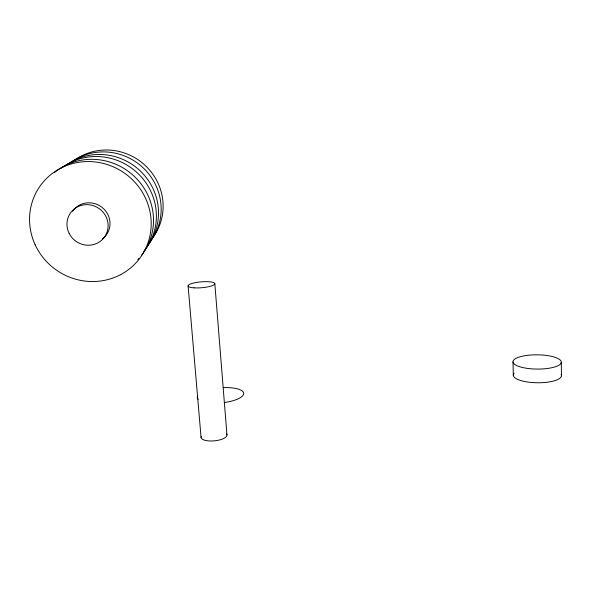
<?xml version="1.0" encoding="UTF-8"?>
<svg xmlns="http://www.w3.org/2000/svg" width="591" height="591" viewBox="0 0 591 591"><rect width="100%" height="100%" fill="white"/><g stroke="black" fill="none" stroke-linecap="round" stroke-linejoin="round"><path stroke-width="0.89" d="M188.101 285.881L201.058 437.355M214.821 283.621L226.959 434.887M513.018 361.988L513.306 375.351M561.287 362.298A24.15 7.129 0.5 0 1 524.653 367.949A24.15 7.129 0.5 0 1 525.502 355.612A24.15 7.129 0.5 0 1 561.287 362.298L561.45 375.802M71.851 162.355A55.657 53.796 36.1 0 1 146.531 166.721A55.657 53.796 36.1 0 1 150.38 240.64M70.13 162.99A56.625 54.697 35.8 0 1 144.551 169.196A56.625 54.697 35.8 0 1 149.213 242.879M65.335 165.805A57.94 55.909 35.4 0 1 141.485 172.151A57.94 55.909 35.4 0 1 146.302 247.481M61.486 168.066A58.989 56.876 35.1 0 1 139.033 174.522A58.989 56.876 35.1 0 1 143.968 251.175M72.619 211.319A20.596 19.821 34.3 0 1 103.314 208.453A20.596 19.821 34.3 0 1 102.457 238.919M54.653 172.424A60.415 58.191 34.7 0 1 134.482 176.539A60.415 58.191 34.7 0 1 141.574 255.223M138.915 258.378A60.415 58.191 34.7 0 1 137.792 259.582M561.11 374.399A24.083 7.388 0.7 0 1 536.303 382.746A24.083 7.388 0.7 0 1 514.089 373.224M226.597 434.008A13.009 4.684 -5.5 0 1 214.526 440.834A13.009 4.684 -5.5 0 1 201.221 436.498M223.265 387.63A23.3 7.535 -5.1 0 1 243.669 393.333A23.3 7.535 -5.1 0 1 224.307 402.508M198.17 399.265A23.3 7.535 -5.1 0 1 197.771 395.549M69.132 233.364A20.833 20.035 34.2 0 0 104.733 236.71A20.833 20.035 34.2 0 0 88.753 204.737A20.833 20.035 34.2 0 0 69.132 233.364M35.142 244.733A61.56 59.248 34.4 0 0 140.067 257.875A61.56 59.248 34.4 0 0 95.897 162.037A61.56 59.248 34.4 0 0 35.142 244.733M194.129 287.847A13.408 2.948 -4.8 0 0 214.806 283.894A13.408 2.948 -4.8 0 0 195.451 282.631A13.408 2.948 -4.8 0 0 194.129 287.847"/></g></svg>
